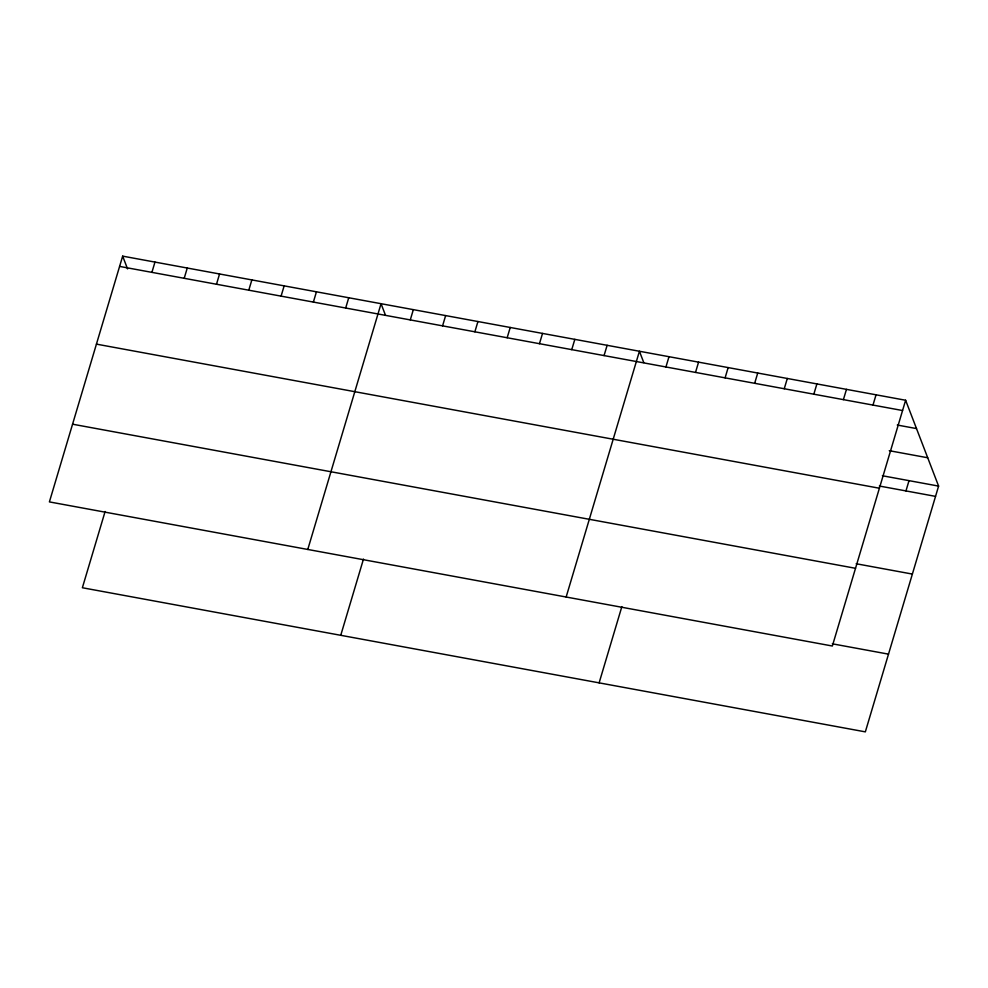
<?xml version="1.0" encoding="UTF-8"?>
<svg xmlns="http://www.w3.org/2000/svg" width="988" height="988" viewBox="0 0 988 988"><rect width="100%" height="100%" fill="white"/><g stroke="black" fill="none" stroke-linecap="round" stroke-linejoin="round"><path stroke-width="1.48" d="M122.66 256.139L49.4 501.904L832.353 646.016L905.625 400.251L122.66 256.139L127.563 268.897M151.905 272.367L154.968 262.092M105.111 511.5L82.375 587.749L865.34 731.861L938.6 486.096L905.625 400.251M184.2 278.307L187.263 268.032M216.496 284.248L219.558 273.972M248.791 290.2L251.854 279.925M281.086 296.141L284.149 285.865M313.381 302.081L316.444 291.806M345.676 308.034L348.739 297.759M307.774 549.464L381.047 303.699L385.394 315.036M410.279 319.914L413.342 309.639M340.749 635.309L363.485 559.06M442.575 325.867L445.637 315.592M474.87 331.807L477.933 321.532M507.165 337.748L510.228 327.473M539.46 343.701L542.523 333.425M571.756 349.641L574.818 339.366M604.063 355.581L607.126 345.306M566.149 597.011L639.421 351.259L643.768 362.584M665.937 366.968L669 356.705M599.123 682.856L621.86 606.62M695.515 372.414L698.578 362.139M725.093 377.861L728.156 367.585M754.671 383.307L757.734 373.032M784.25 388.753L787.313 378.478M813.828 394.2L816.891 383.924M843.406 399.634L846.469 389.358M872.984 405.08L876.047 394.805M905.959 490.925L909.022 480.65M119.597 266.414L902.563 410.526M897.277 425.038L916.506 428.582M889.262 450.689L927.72 457.765M882.395 475.747L938.6 486.096M879.332 486.022L935.537 496.371M96.441 344.133L879.394 488.233M856.176 563.74L912.369 574.077M72.569 424.198L855.522 568.298M832.304 643.805L888.496 654.142"/></g></svg>
